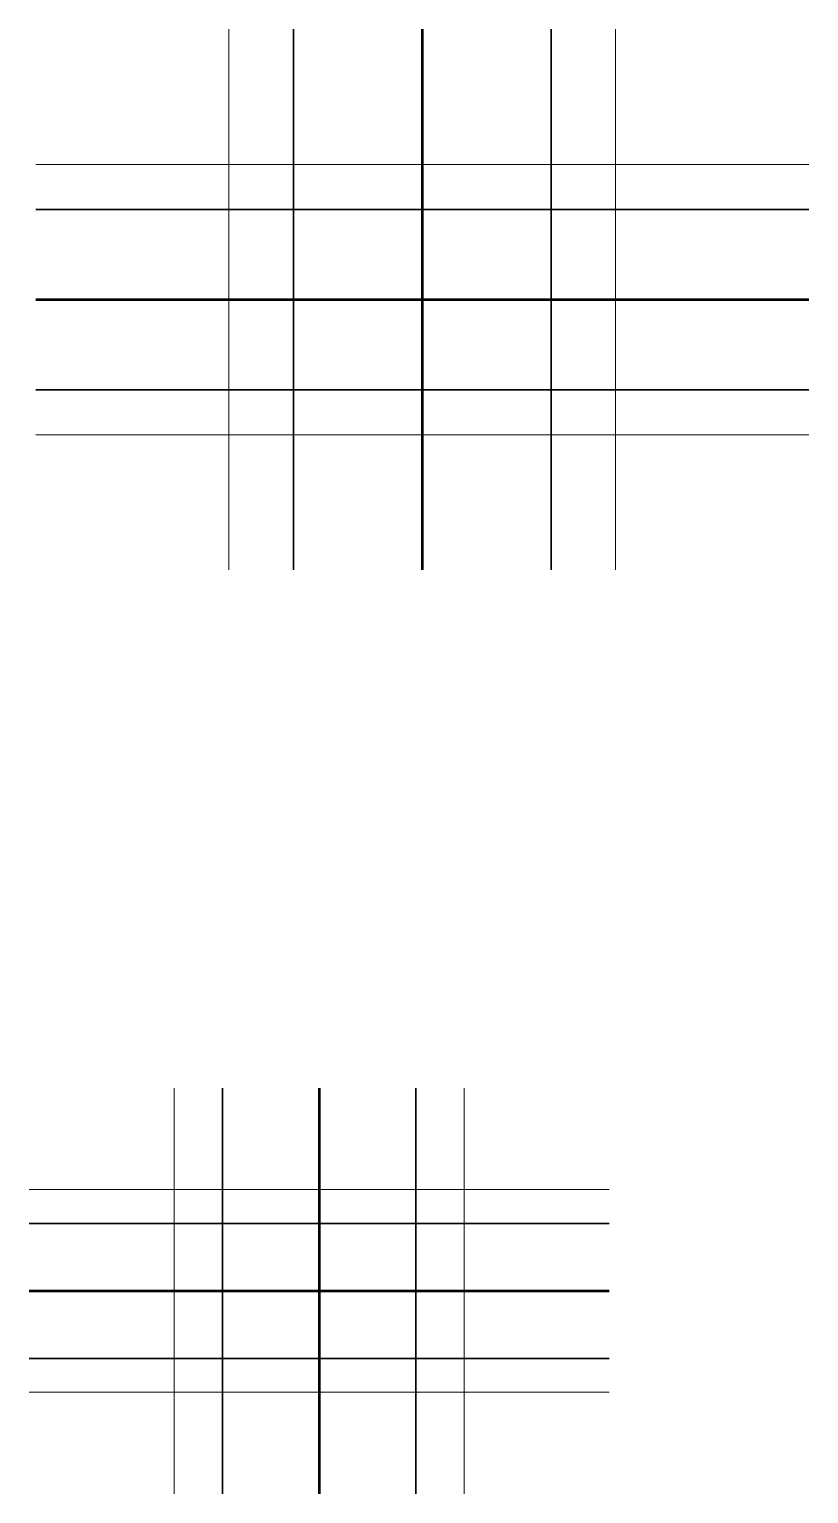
# Model space of a CAD drawing. Header units: inches. Extents: x -54 to 15382, y 469 to 41738.
# Drawn here: x 6 to 248, y 2923.5 to 3378.5 of the extents above; entities that cross this region are included whole.
import ezdxf

# ---------------------------------------------------------------- set-up
doc = ezdxf.new("R2010")
doc.units = ezdxf.units.IN
doc.header["$MEASUREMENT"] = 0
for name, color, linetype, lineweight in [('1', 7, 'Continuous', 9), ('3', 7, 'Continuous', 30), ('5', 7, 'Continuous', 50)]:
    doc.layers.add(name, color=color, linetype=linetype, lineweight=lineweight)

msp = doc.modelspace()

# ---------------------------------------------------------------- linework, layer by layer
at = {"layer": '1', "color": 250, "ltscale": 0.1}
for p, q in [((68.0000785, 3210.5008975), (68.0000785, 3378.5008975)), ((188.0000785, 3210.5008975), (188.0000785, 3378.5008975)), ((248.0000785, 3336.5008975), (8.0000785, 3336.5008975)), ((248.0000785, 3252.5008975), (8.0000785, 3252.5008975)), ((51.0000785, 2923.5008975), (51.0000785, 3049.5008975)), ((141.0000785, 2923.5008975), (141.0000785, 3049.5008975)), ((186.0000785, 3018.0008975), (6.0000785, 3018.0008975)), ((186.0000785, 2955.0008975), (6.0000785, 2955.0008975))]:
    msp.add_line(p, q, dxfattribs=at)
at = {"layer": '3', "color": 252, "ltscale": 0.1}
for p, q in [((88.0000785, 3378.5008975), (88.0000785, 3210.5008975)), ((168.0000785, 3378.5008975), (168.0000785, 3210.5008975)), ((8.0000785, 3322.5008975), (248.0000785, 3322.5008975)), ((8.0000785, 3266.5008975), (248.0000785, 3266.5008975)), ((66.0000785, 3049.5008975), (66.0000785, 2923.5008975)), ((126.0000785, 3049.5008975), (126.0000785, 2923.5008975)), ((6.0000785, 3007.5008975), (186.0000785, 3007.5008975)), ((6.0000785, 2965.5008975), (186.0000785, 2965.5008975))]:
    msp.add_line(p, q, dxfattribs=at)
at = {"layer": '5', "ltscale": 0.1}
for p, q in [((128.0000785, 3378.5008975), (128.0000785, 3210.5008975)), ((8.0000785, 3294.5008975), (248.0000785, 3294.5008975)), ((96.0000785, 3049.5008975), (96.0000785, 2923.5008975)), ((6.0000785, 2986.5008975), (186.0000785, 2986.5008975))]:
    msp.add_line(p, q, dxfattribs=at)

doc.saveas('drawing.dxf')
